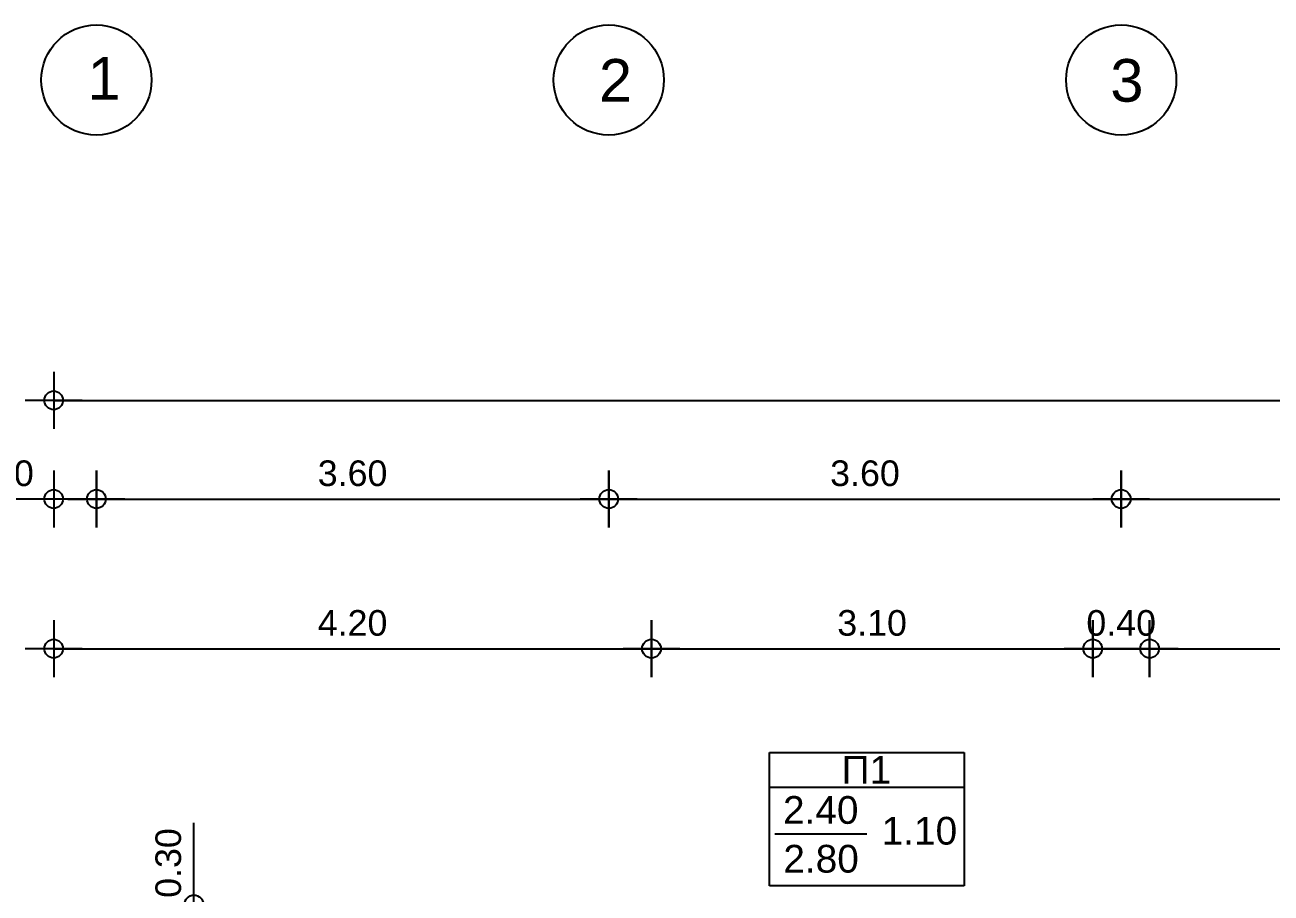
# Model space of a CAD drawing. Header units: metres. Extents: x -11 to 85, y -301 to 135.
# Drawn here: x 14.57 to 23.33, y -98.53 to -92.43 of the extents above; entities that cross this region are included whole.
import ezdxf

# ---------------------------------------------------------------- set-up
doc = ezdxf.new("R2010")
doc.units = ezdxf.units.M
doc.header["$LTSCALE"] = 0.036
doc.header["$PDMODE"] = 2
doc.layers.add('arxitek aorofos', color=252, linetype='Continuous')
doc.layers.add('DIMBLK', color=252, linetype='Continuous')
doc.styles.add('COMU-N', font='arial.ttf')
doc.styles.get("Standard").update_dxf_attribs({"font": 'arial.ttf'})
doc.dimstyles.new('CADWDOT', dxfattribs={"dimscale": 0.1, "dimtxt": 1.8, "dimasz": 0.08, "dimexe": 2, "dimexo": 0, "dimgap": 0.09, "dimtad": 0, "dimrnd": 0.001, "dimzin": 0, "dimdsep": 46, "dimtxsty": 'Standard', "dimblk1": 'ARTDIM', "dimblk2": 'ARTDIM', "dimsah": 1, "dimcen": 0.09, "dimdle": 0.05, "dimse1": 1, "dimse2": 1, "dimadec": 0, "dimazin": 0, "dimtfac": 1, "dimtmove": 0, "dimatfit": 3, "dimldrblk": 'ARTDIM', "dimfxl": 2, "dimtvp": 0.9999, "dimtolj": 1, "dimtzin": 0, "dimarcsym": 0})

# ---------------------------------------------------------------- blocks, each defined once
blk = doc.blocks.new('ARTDIM')
at = {"layer": 'DIMBLK'}
for p, q in [((0, -24.9975), (0, 24.9975)), ((-24.9975, 0), (24.9975, 0))]:
    blk.add_line(p, q, dxfattribs=at)
blk.add_circle((0, 0), 8.25, dxfattribs=at)
blk = doc.blocks.new('*D976')
at = {"layer": 'arxitek aorofos', "color": 0, "lineweight": -2}
blk.add_line((15.0817, -95.7575), (18.6657, -95.7575), dxfattribs=at)
at = {"layer": 'Defpoints', "color": 0, "transparency": 16777216}
for p in [(15.0737, -92.4796), (18.6737, -92.4796), (18.6737, -95.7575)]:
    blk.add_point(p, dxfattribs=at)
at = {"layer": 'arxitek aorofos', "color": 0, "lineweight": -2, "xscale": 0.008, "yscale": 0.008, "zscale": 0.008, "rotation": 180}
blk.add_blockref('ARTDIM', (15.0737, -95.7575), dxfattribs=at)
at = {"layer": 'arxitek aorofos', "color": 0, "lineweight": -2, "xscale": 0.008, "yscale": 0.008, "zscale": 0.008}
blk.add_blockref('ARTDIM', (18.6737, -95.7575), dxfattribs=at)
at = {"layer": 'arxitek aorofos', "color": 0, "insert": (16.8737, -95.5775), "char_height": 0.18, "attachment_point": 5}
blk.add_mtext('\\A1;3.60', dxfattribs=at)
blk = doc.blocks.new('*D977')
at = {"layer": 'arxitek aorofos', "color": 0, "lineweight": -2}
blk.add_line((18.6817, -95.7575), (22.2657, -95.7575), dxfattribs=at)
at = {"layer": 'Defpoints', "color": 0, "transparency": 16777216}
for p in [(18.6737, -92.4796), (22.2737, -92.4796), (22.2737, -95.7575)]:
    blk.add_point(p, dxfattribs=at)
at = {"layer": 'arxitek aorofos', "color": 0, "lineweight": -2, "xscale": 0.008, "yscale": 0.008, "zscale": 0.008, "rotation": 180}
blk.add_blockref('ARTDIM', (18.6737, -95.7575), dxfattribs=at)
at = {"layer": 'arxitek aorofos', "color": 0, "lineweight": -2, "xscale": 0.008, "yscale": 0.008, "zscale": 0.008}
blk.add_blockref('ARTDIM', (22.2737, -95.7575), dxfattribs=at)
at = {"layer": 'arxitek aorofos', "color": 0, "insert": (20.4737, -95.5775), "char_height": 0.18, "attachment_point": 5}
blk.add_mtext('\\A1;3.60', dxfattribs=at)
blk = doc.blocks.new('*D978')
at = {"layer": 'arxitek aorofos', "color": 0, "lineweight": -2}
blk.add_line((22.2817, -95.7575), (25.8657, -95.7575), dxfattribs=at)
at = {"layer": 'Defpoints', "color": 0, "transparency": 16777216}
for p in [(22.2737, -92.4796), (25.8737, -95.7575), (25.8737, -95.7575)]:
    blk.add_point(p, dxfattribs=at)
at = {"layer": 'arxitek aorofos', "color": 0, "lineweight": -2, "xscale": 0.008, "yscale": 0.008, "zscale": 0.008, "rotation": 180}
blk.add_blockref('ARTDIM', (22.2737, -95.7575), dxfattribs=at)
at = {"layer": 'arxitek aorofos', "color": 0, "lineweight": -2, "xscale": 0.008, "yscale": 0.008, "zscale": 0.008}
blk.add_blockref('ARTDIM', (25.8737, -95.7575), dxfattribs=at)
at = {"layer": 'arxitek aorofos', "color": 0, "insert": (24.0737, -95.5775), "char_height": 0.18, "attachment_point": 5}
blk.add_mtext('\\A1;3.60', dxfattribs=at)
blk = doc.blocks.new('*D986')
at = {"layer": 'arxitek aorofos', "color": 0, "lineweight": -2}
for p, q in [((14.7737, -95.7575), (14.1064, -95.7575)), ((15.0657, -95.7575), (14.7817, -95.7575))]:
    blk.add_line(p, q, dxfattribs=at)
at = {"layer": 'Defpoints', "color": 0, "transparency": 16777216}
for p in [(14.7737, -95.7575), (15.0737, -95.7575), (14.7737, -97.8876)]:
    blk.add_point(p, dxfattribs=at)
at = {"layer": 'arxitek aorofos', "color": 0, "lineweight": -2, "xscale": 0.008, "yscale": 0.008, "zscale": 0.008, "rotation": 180}
blk.add_blockref('ARTDIM', (14.7737, -95.7575), dxfattribs=at)
at = {"layer": 'arxitek aorofos', "color": 0, "lineweight": -2, "xscale": 0.008, "yscale": 0.008, "zscale": 0.008}
blk.add_blockref('ARTDIM', (15.0737, -95.7575), dxfattribs=at)
at = {"layer": 'arxitek aorofos', "color": 0, "insert": (14.3896, -95.5775), "char_height": 0.18, "attachment_point": 5}
blk.add_mtext('\\A1;0.30', dxfattribs=at)
blk = doc.blocks.new('*D987')
at = {"layer": 'arxitek aorofos', "color": 0, "lineweight": -2}
blk.add_line((14.7817, -95.064), (47.7657, -95.064), dxfattribs=at)
at = {"layer": 'Defpoints', "color": 0, "transparency": 16777216}
for p in [(47.7737, -95.064), (14.7737, -96.2461), (47.7737, -96.2461)]:
    blk.add_point(p, dxfattribs=at)
at = {"layer": 'arxitek aorofos', "color": 0, "lineweight": -2, "xscale": 0.008, "yscale": 0.008, "zscale": 0.008, "rotation": 180}
blk.add_blockref('ARTDIM', (14.7737, -95.064), dxfattribs=at)
at = {"layer": 'arxitek aorofos', "color": 0, "lineweight": -2, "xscale": 0.008, "yscale": 0.008, "zscale": 0.008}
blk.add_blockref('ARTDIM', (47.7737, -95.064), dxfattribs=at)
at = {"layer": 'arxitek aorofos', "color": 0, "insert": (31.2737, -94.884), "char_height": 0.18, "attachment_point": 5}
blk.add_mtext('\\A1;33.00', dxfattribs=at)
blk = doc.blocks.new('*D988')
at = {"layer": 'arxitek aorofos', "color": 0, "lineweight": -2}
blk.add_line((14.7817, -96.8095), (18.9657, -96.8095), dxfattribs=at)
at = {"layer": 'Defpoints', "color": 0, "transparency": 16777216}
for p in [(18.9737, -96.8095), (14.7737, -97.8876), (18.9737, -97.8876)]:
    blk.add_point(p, dxfattribs=at)
at = {"layer": 'arxitek aorofos', "color": 0, "lineweight": -2, "xscale": 0.008, "yscale": 0.008, "zscale": 0.008, "rotation": 180}
blk.add_blockref('ARTDIM', (14.7737, -96.8095), dxfattribs=at)
at = {"layer": 'arxitek aorofos', "color": 0, "lineweight": -2, "xscale": 0.008, "yscale": 0.008, "zscale": 0.008}
blk.add_blockref('ARTDIM', (18.9737, -96.8095), dxfattribs=at)
at = {"layer": 'arxitek aorofos', "color": 0, "insert": (16.8737, -96.6295), "char_height": 0.18, "attachment_point": 5}
blk.add_mtext('\\A1;4.20', dxfattribs=at)
blk = doc.blocks.new('*D989')
at = {"layer": 'arxitek aorofos', "color": 0, "lineweight": -2}
blk.add_line((18.9817, -96.8095), (22.0657, -96.8095), dxfattribs=at)
at = {"layer": 'Defpoints', "color": 0, "transparency": 16777216}
for p in [(22.0737, -96.8095), (18.9737, -97.8876), (22.0737, -97.8876)]:
    blk.add_point(p, dxfattribs=at)
at = {"layer": 'arxitek aorofos', "color": 0, "lineweight": -2, "xscale": 0.008, "yscale": 0.008, "zscale": 0.008, "rotation": 180}
blk.add_blockref('ARTDIM', (18.9737, -96.8095), dxfattribs=at)
at = {"layer": 'arxitek aorofos', "color": 0, "lineweight": -2, "xscale": 0.008, "yscale": 0.008, "zscale": 0.008}
blk.add_blockref('ARTDIM', (22.0737, -96.8095), dxfattribs=at)
at = {"layer": 'arxitek aorofos', "color": 0, "insert": (20.5237, -96.6295), "char_height": 0.18, "attachment_point": 5}
blk.add_mtext('\\A1;3.10', dxfattribs=at)
blk = doc.blocks.new('*D990')
at = {"layer": 'arxitek aorofos', "color": 0, "lineweight": -2}
blk.add_line((22.0817, -96.8095), (22.4657, -96.8095), dxfattribs=at)
at = {"layer": 'Defpoints', "color": 0, "transparency": 16777216}
for p in [(22.4737, -96.8095), (22.0737, -97.8876), (22.4737, -97.8876)]:
    blk.add_point(p, dxfattribs=at)
at = {"layer": 'arxitek aorofos', "color": 0, "lineweight": -2, "xscale": 0.008, "yscale": 0.008, "zscale": 0.008, "rotation": 180}
blk.add_blockref('ARTDIM', (22.0737, -96.8095), dxfattribs=at)
at = {"layer": 'arxitek aorofos', "color": 0, "lineweight": -2, "xscale": 0.008, "yscale": 0.008, "zscale": 0.008}
blk.add_blockref('ARTDIM', (22.4737, -96.8095), dxfattribs=at)
at = {"layer": 'arxitek aorofos', "color": 0, "insert": (22.2737, -96.6295), "char_height": 0.18, "attachment_point": 5}
blk.add_mtext('\\A1;0.40', dxfattribs=at)
blk = doc.blocks.new('*D991')
at = {"layer": 'arxitek aorofos', "color": 0, "lineweight": -2}
blk.add_line((22.4817, -96.8095), (25.6657, -96.8095), dxfattribs=at)
at = {"layer": 'Defpoints', "color": 0, "transparency": 16777216}
for p in [(25.6737, -96.8095), (22.4737, -97.8876), (25.6737, -97.8876)]:
    blk.add_point(p, dxfattribs=at)
at = {"layer": 'arxitek aorofos', "color": 0, "lineweight": -2, "xscale": 0.008, "yscale": 0.008, "zscale": 0.008, "rotation": 180}
blk.add_blockref('ARTDIM', (22.4737, -96.8095), dxfattribs=at)
at = {"layer": 'arxitek aorofos', "color": 0, "lineweight": -2, "xscale": 0.008, "yscale": 0.008, "zscale": 0.008}
blk.add_blockref('ARTDIM', (25.6737, -96.8095), dxfattribs=at)
at = {"layer": 'arxitek aorofos', "color": 0, "insert": (24.0737, -96.6295), "char_height": 0.18, "attachment_point": 5}
blk.add_mtext('\\A1;3.20', dxfattribs=at)
blk = doc.blocks.new('*D1097')
at = {"layer": 'arxitek aorofos', "color": 0, "lineweight": -2}
for p, q in [((15.7595, -98.6075), (15.7595, -98.0329)), ((15.7595, -98.8995), (15.7595, -98.6155))]:
    blk.add_line(p, q, dxfattribs=at)
at = {"layer": 'Defpoints', "color": 0, "transparency": 16777216}
for p in [(15.0737, -98.6075), (15.7595, -98.6075), (15.0737, -98.9075)]:
    blk.add_point(p, dxfattribs=at)
at = {"layer": 'arxitek aorofos', "color": 0, "lineweight": -2, "xscale": 0.008, "yscale": 0.008, "zscale": 0.008}
for p, rotation in [((15.7595, -98.6075), 90), ((15.7595, -98.9075), 270)]:
    blk.add_blockref('ARTDIM', p, dxfattribs=dict(at, rotation=rotation))
at = {"layer": 'arxitek aorofos', "color": 0, "insert": (15.5796, -98.3162), "char_height": 0.18, "attachment_point": 5, "rotation": 90}
blk.add_mtext('\\A1;0.30', dxfattribs=at)

msp = doc.modelspace()

# ---------------------------------------------------------------- linework, layer by layer
at = {"layer": 'arxitek aorofos'}
for p, q in [((19.8022, -98.4775), (19.8022, -97.5399)), ((19.8022, -97.5399), (21.1696, -97.5399)), ((21.1696, -97.5399), (21.1696, -98.4775)), ((21.1696, -97.7856), (19.8022, -97.7856)), ((19.8412, -98.1111), (20.4872, -98.1111)), ((21.1696, -98.4775), (19.8022, -98.4775))]:
    msp.add_line(p, q, dxfattribs=at)
for centre in [(15.0737, -92.8123), (18.6737, -92.8123), (22.2737, -92.8123)]:
    msp.add_circle(centre, 0.3872, dxfattribs=at)

# ---------------------------------------------------------------- texts
at = {"layer": 'arxitek aorofos', "style": 'COMU-N'}
for s, height, p in [('1', 0.3, (15.0118, -92.9506)), ('2', 0.3, (18.6046, -92.9649)), ('3', 0.3, (22.1975, -92.9649)), ('Π1', 0.195, (20.3096, -97.7583)), ('2.40', 0.195, (19.8979, -98.0406)), ('1.10', 0.195, (20.5912, -98.1868)), ('2.80', 0.195, (19.9003, -98.3836))]:
    msp.add_text(s, height=height, dxfattribs=at).set_placement(p)

# ---------------------------------------------------------------- dimensions: what is measured, and where the dimension line sits
at = {"layer": 'arxitek aorofos'}
for base, p1, p2, picture, middle in [((18.6737, -95.7575), (15.0737, -92.4796), (18.6737, -92.4796), '*D976', (16.8737, -95.5775)), ((22.2737, -95.7575), (18.6737, -92.4796), (22.2737, -92.4796), '*D977', (20.4737, -95.5775)), ((25.8737, -95.7575), (22.2737, -92.4796), (25.8737, -95.7575), '*D978', (24.0737, -95.5775)), ((47.7737, -95.064), (14.7737, -96.2461), (47.7737, -96.2461), '*D987', (31.2737, -94.884)), ((18.9737, -96.8095), (14.7737, -97.8876), (18.9737, -97.8876), '*D988', (16.8737, -96.6295)), ((22.0737, -96.8095), (18.9737, -97.8876), (22.0737, -97.8876), '*D989', (20.5237, -96.6295)), ((25.6737, -96.8095), (22.4737, -97.8876), (25.6737, -97.8876), '*D991', (24.0737, -96.6295))]:
    dim = msp.add_linear_dim(base=base, p1=p1, p2=p2, dimstyle='CADWDOT', dxfattribs=at)
    dim.commit()
    dim.dimension.update_dxf_attribs({"geometry": picture, "text_midpoint": middle})
for base, p1, p2, picture, middle in [((14.7737, -95.7575), (15.0737, -95.7575), (14.7737, -97.8876), '*D986', (14.3896, -95.7575)), ((22.4737, -96.8095), (22.0737, -97.8876), (22.4737, -97.8876), '*D990', (22.2737, -96.8095))]:
    dim = msp.add_linear_dim(base=base, p1=p1, p2=p2, dimstyle='CADWDOT', dxfattribs=at)
    dim.commit()
    dim.dimension.update_dxf_attribs({"geometry": picture, "text_midpoint": middle, "dimtype": 160})
dim = msp.add_linear_dim(base=(15.7595, -98.6075), p1=(15.0737, -98.9075), p2=(15.0737, -98.6075), angle=90, dimstyle='CADWDOT', dxfattribs=at)
dim.commit()
dim.dimension.update_dxf_attribs({"geometry": '*D1097', "text_midpoint": (15.5796, -98.3162)})

doc.saveas('drawing.dxf')
